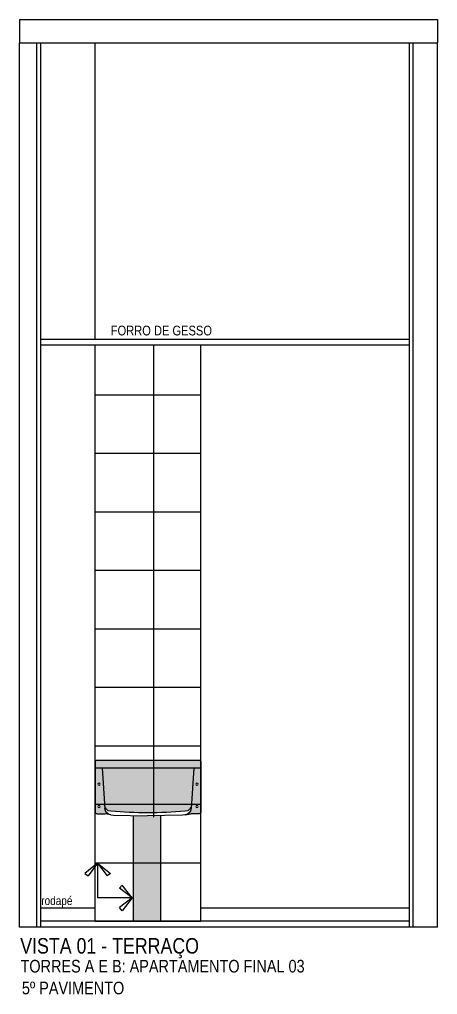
# Model space of a CAD drawing. Header units: metres. Extents: x 3 to 168, y -142 to 28.
# Drawn here: x 85.04 to 87.2, y -87.55 to -82.53 of the extents above; entities that cross this region are included whole.
import ezdxf

# ---------------------------------------------------------------- set-up
doc = ezdxf.new("R2010")
doc.units = ezdxf.units.M
for name, color, linetype in [('ARQ-ALV ACAB', 4, 'Continuous'), ('ARQ-ALV OSSO', 5, 'Continuous'), ('ARQ-AUX1', 1, 'Continuous'), ('ARQ-AUX2', 2, 'Continuous'), ('ARQ-CERÂMICA', 7, 'Continuous'), ('ARQ-EST', 2, 'Continuous'), ('ARQ-SAN', 2, 'Continuous'), ('ARQ-TXT', 2, 'Continuous')]:
    doc.layers.add(name, color=color, linetype=linetype)
doc.styles.add('Adesa', font='ARIALN.TTF')

# ---------------------------------------------------------------- blocks, each defined once
blk = doc.blocks.new('A$C43602C2A')
h = blk.add_hatch(color=255)
h.paths.add_polyline_path([(14, 109.7), (0, 109.5), (-14, 109.7), (-14, 0.6), (14, 0.6)])
h.paths.add_polyline_path([(46.3, 158.6), (-48.3, 158.6), (-45.9, 120.5, 0.371221), (-39.5, 114, 0.040301), (37.5, 114, 0.372521), (43.9, 120.6)])
h.paths.add_polyline_path([(53.5, 165.6, 0.414214), (52.5, 166.6), (-54.5, 166.6, 0.414214), (-55.5, 165.6), (-55.5, 159.6, 0.414214), (-54.5, 158.6), (52.5, 158.6, 0.414214), (53.5, 159.6)])
h.paths.add_polyline_path([(53.5, 159.6, -0.414214), (52.5, 158.6), (46.3, 158.6), (43.9, 120.6), (43.6, 116.8, -0.301186), (39, 110.7), (43.3, 111.6), (51.9, 111.6, 0.415833), (53.5, 113.2)])
h.paths.add_polyline_path([(50.6, 142, -1), (48.4, 142, -1)], flags=16)
h.paths.add_polyline_path([(50.6, 119, -1), (48.4, 119, -1)], flags=16)
h.paths.add_polyline_path([(-48.3, 158.6), (-54.5, 158.6, -0.414214), (-55.5, 159.6), (-55.5, 113.2, 0.414214), (-53.9, 111.6), (-45.3, 111.6), (-41, 110.7, -0.298569), (-45.6, 116.8)])
h.paths.add_polyline_path([(-52.6, 142, -1), (-50.4, 142, -1)], flags=16)
h.paths.add_polyline_path([(-50.4, 119, -1), (-52.6, 119, -1)], flags=16)
at = {"layer": 'ARQ-EST'}
for p, q in [((-14, 109.7), (-14, 0.6)), ((14, 0.6), (14, 109.7)), ((-14, 0.6), (14, 0.6))]:
    blk.add_line(p, q, dxfattribs=at)
at = {"layer": 'ARQ-SAN'}
for p, q in [((-55.5, 165.6), (-55.5, 113.2)), ((-54.5, 166.6), (52.5, 166.6)), ((53.5, 165.6), (53.5, 113.2)), ((-54.5, 158.6), (52.5, 158.6)), ((-48.3, 158.6), (-45.6, 116.8)), ((46.3, 158.6), (43.6, 116.8)), ((-36.7, 110.1), (0, 109.5)), ((34.7, 110.1), (0, 109.5))]:
    blk.add_line(p, q, dxfattribs=at)
at = {"layer": 'ARQ-SAN', "ltscale": 0.215}
blk.add_line((-53.9, 111.6), (-45.3, 111.6), dxfattribs=at)
at = {"layer": 'ARQ-SAN', "ltscale": 0.155799}
blk.add_line((-39.2, 110.3), (-45.3, 111.6), dxfattribs=at)
at = {"layer": 'ARQ-SAN', "ltscale": 0.1558}
blk.add_line((37.2, 110.3), (43.3, 111.6), dxfattribs=at)
at = {"layer": 'ARQ-SAN', "ltscale": 0.214999}
blk.add_line((51.9, 111.6), (43.3, 111.6), dxfattribs=at)
at = {"layer": 'ARQ-SAN', "ltscale": 0.062255}
blk.add_line((-39.2, 110.3), (-36.7, 110.1), dxfattribs=at)
at = {"layer": 'ARQ-SAN', "ltscale": 0.062257}
blk.add_line((37.2, 110.3), (34.7, 110.1), dxfattribs=at)
at = {"layer": 'ARQ-SAN'}
for centre in [(-51.5, 142), (49.5, 142), (-51.5, 119), (49.5, 119)]:
    blk.add_circle(centre, 1.1, dxfattribs=at)
for centre, radius, start, end in [((-54.5, 165.6), 1, 90, 180), ((52.5, 165.6), 1, 0, 90), ((-54.5, 159.6), 1, 180, 270), ((52.5, 159.6), 1, 270, 0), ((-53.9, 113.2), 1.6, 180, 270), ((-38.9, 121), 7, 183.6522, 265.2611), ((-38.6, 117.3), 7, 183.6522, 265.4326), ((-1, 590.5), 478, 265.3841, 274.6159), ((36.6, 117.3), 7, 274.5674, 356.3478), ((36.9, 121), 7, 274.739, 356.3478), ((51.9, 113.2), 1.6, 270, 0)]:
    blk.add_arc(centre, radius, start, end, dxfattribs=at)
blk = doc.blocks.new('Seta para pag.piso')
for p, q in [((0, 0.1126), (-0.0418, 0.0796)), ((0, 0.1126), (-0.0312, 0.0715)), ((0, 0.1126), (0, 0)), ((0, 0.1126), (0.0418, 0.0795)), ((0, 0.1126), (0.0312, 0.0715)), ((-0.0418, 0.0796), (-0.0312, 0.0715)), ((0.0418, 0.0795), (0.0312, 0.0715)), ((-0.1126, 0), (-0.0795, 0.0418)), ((-0.0795, 0.0418), (-0.0715, 0.0312)), ((-0.1126, 0), (-0.0715, 0.0312)), ((-0.1126, 0), (0, 0)), ((-0.1126, 0), (-0.0796, -0.0418)), ((-0.1126, 0), (-0.0715, -0.0312)), ((-0.0796, -0.0418), (-0.0715, -0.0312))]:
    blk.add_line(p, q)
blk = doc.blocks.new('AREAS MOLHADAS')
at = {"layer": 'ARQ-CERÂMICA'}
h = blk.add_hatch(dxfattribs=at)
h.set_pattern_fill('LINE', color=256, scale=0.095)
h.set_pattern_definition([(0, (85.43364, -87.17622), (0, 0.301625), [])])
h.paths.add_polyline_path([(85.9786, -84.2062), (85.4336, -84.2062), (85.4336, -86.3462), (85.4336, -86.6212), (85.9276, -86.6212), (85.8972, -86.6277), (85.8848, -86.6287), (85.4336, -86.6307), (85.4336, -87.1762), (85.9786, -87.1762)])
h = blk.add_hatch(dxfattribs=at)
h.set_pattern_fill('LINE', color=256, scale=0.095, angle=90)
h.set_pattern_definition([(90, (85.43364, -87.17622), (-0.301625, 2e-17), [])])
edge = h.paths.add_edge_path()
edge.add_line((85.9786, -84.2062), (85.4336, -84.2062))
edge.add_line((85.4336, -84.2062), (85.4336, -86.6394))
edge.add_line((85.4336, -86.6394), (85.9786, -86.6394))
edge.add_line((85.9786, -86.6394), (85.9786, -86.6132))
edge.add_arc((85.9706, -86.6132), 0.008, -90, 0, ccw=False)
edge.add_line((85.9706, -86.6212), (85.9276, -86.6212))
edge.add_line((85.9276, -86.6212), (85.8972, -86.6277))
edge.add_line((85.8972, -86.6277), (85.8848, -86.6287))
edge.add_line((85.8848, -86.6287), (85.7711, -86.6307))
edge.add_line((85.7711, -86.6307), (85.7711, -87.1762))
edge.add_line((85.7711, -87.1762), (85.9786, -87.1762))
edge.add_line((85.9786, -87.1762), (85.9786, -84.2062))
h.paths.add_polyline_path([(85.6311, -86.6306), (85.519, -86.6286), (85.4846, -86.6212), (85.4336, -86.6212), (85.4336, -87.1762), (85.6311, -87.1762)], flags=16)
at = {"layer": 'ARQ-ALV ACAB'}
for p, q in [((85.1536, -87.2062), (85.1536, -82.6462, 0)), ((87.0536, -87.2062), (87.0536, -82.6462, 0)), ((87.0536, -87.1762), (85.1536, -87.1762))]:
    blk.add_line(p, q, dxfattribs=at)
at = {"layer": 'ARQ-ALV OSSO'}
for p, q in [((85.0436, -87.2062), (85.0436, -82.6462, 0)), ((85.1336, -87.2062), (85.1336, -82.6462, 0)), ((87.0736, -87.2062), (87.0736, -82.6462, 0)), ((87.1987, -87.2062), (87.1987, -82.6462, 0)), ((87.1987, -87.2062), (85.0436, -87.2062))]:
    blk.add_line(p, q, dxfattribs=at)
at = {"layer": 'ARQ-AUX1'}
for p, q in [((87.0536, -84.1762), (85.1536, -84.1762)), ((87.0536, -84.2062), (85.1536, -84.2062))]:
    blk.add_line(p, q, dxfattribs=at)
at = {"layer": 'ARQ-AUX2'}
for p, q in [((85.0436, -82.5262, 0), (87.1987, -82.5262, 0)), ((85.0436, -82.6462, 0), (87.1987, -82.6462, 0)), ((85.4336, -84.1762), (85.4336, -82.6462, 0)), ((85.4336, -87.1762), (85.4336, -84.2062))]:
    blk.add_line(p, q, dxfattribs=at)
at = {"layer": 'ARQ-AUX2', "elevation": 0}
for points in [[(85.0436, -82.5262), (85.0436, -82.6462)], [(87.1987, -82.5262), (87.1987, -82.6462)]]:
    blk.add_lwpolyline(points, dxfattribs=at)
at = {"layer": 'ARQ-CERÂMICA'}
for p, q in [((85.9786, -87.1762, 0), (85.9786, -84.2062, 0)), ((85.1536, -87.1062), (85.4336, -87.1062)), ((85.9786, -87.1062), (87.0536, -87.1062))]:
    blk.add_line(p, q, dxfattribs=at)
at = {"layer": 'ARQ-AUX2', "xscale": -0.005, "yscale": 0.005, "zscale": 0.005}
blk.add_blockref('A$C43602C2A', (85.7011, -87.1791), dxfattribs=at)
at = {"layer": 'ARQ-CERÂMICA', "xscale": 1.58230973583663, "yscale": 1.58230973583663, "zscale": 1.58230973583663, "rotation": 270}
blk.add_blockref('Seta para pag.piso', (85.4465, -87.0552), dxfattribs=at)
at = {"layer": 'ARQ-TXT', "style": 'Adesa'}
for s, height, p in [('FORRO DE GESSO', 0.05, (85.5141, -84.1551, 108.9697)), ('rodapé', 0.045, (85.1559, -87.0922, 108.9697)), ('TORRES A E B: APARTAMENTO FINAL 03', 0.065, (85.0489, -87.44, 217.9394)), ('5º PAVIMENTO', 0.065, (85.056, -87.5526, 326.909))]:
    blk.add_text(s, height=height, dxfattribs=at).set_placement(p)
at = {"layer": 'ARQ-TXT', "ltscale": 0.5, "style": 'Adesa'}
blk.add_text('VISTA 01 - TERRAÇO', height=0.08, dxfattribs=at).set_placement((85.0475, -87.3425))

msp = doc.modelspace()

# ---------------------------------------------------------------- block references
msp.add_blockref('AREAS MOLHADAS', (0, 0))

doc.saveas('drawing.dxf')
